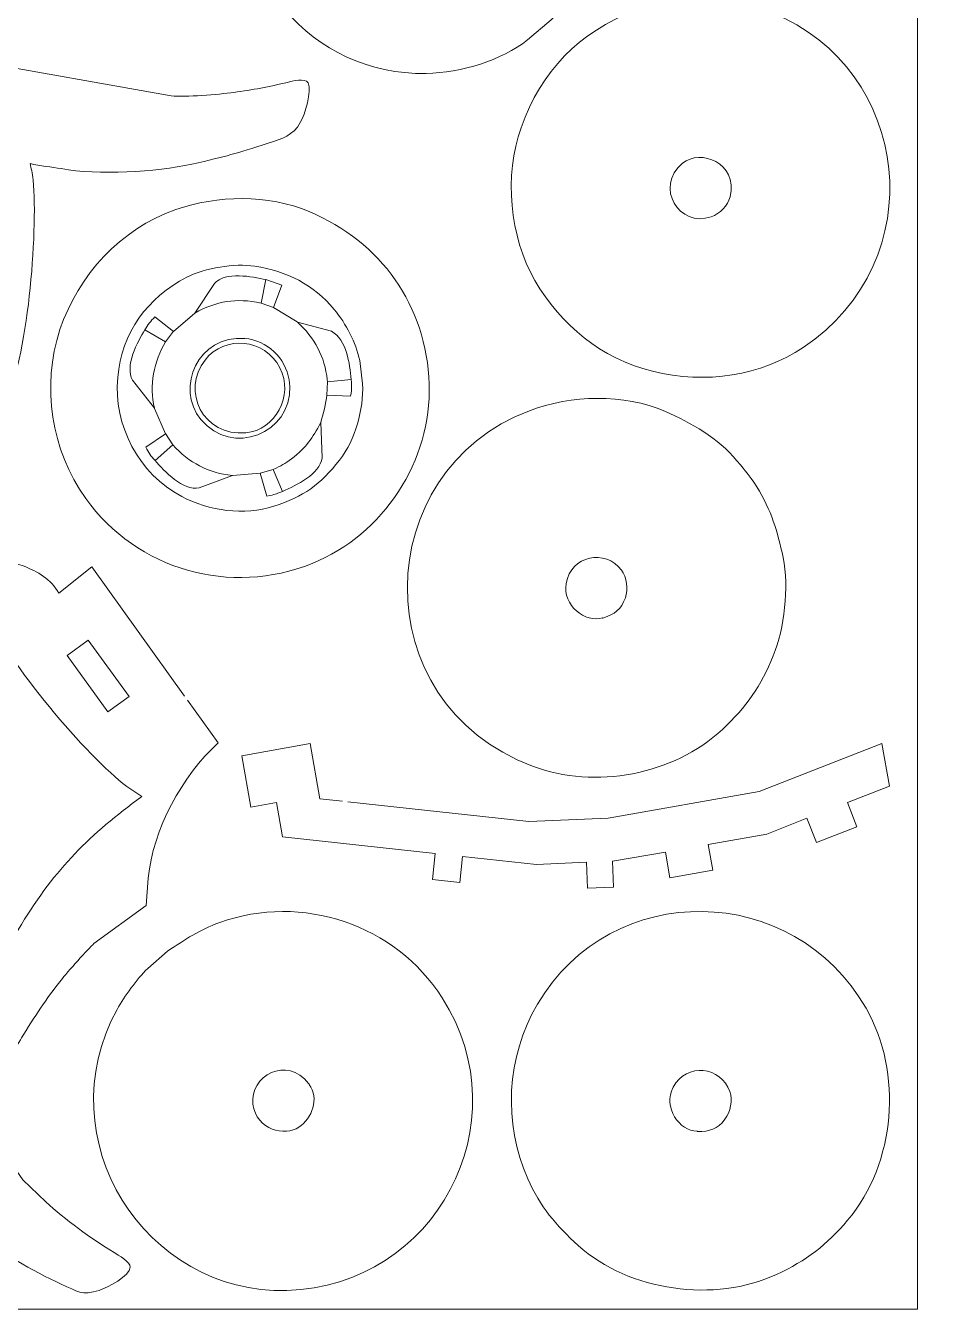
# Model space of a CAD drawing. Header units: centimetres. Extents: x -90 to 56, y -28 to 1.
# Drawn here: x 45.21 to 55.66, y -28.26 to -13.49 of the extents above; entities that cross this region are included whole.
import ezdxf

# ---------------------------------------------------------------- set-up
doc = ezdxf.new("R2010")
doc.units = ezdxf.units.CM
doc.header["$MEASUREMENT"] = 0
doc.layers.add('Camada 1', color=7, linetype='Continuous')

msp = doc.modelspace()

# ---------------------------------------------------------------- linework, layer by layer
at = {"layer": 'Camada 1', "color": 1, "lineweight": 0}
msp.add_lwpolyline([(34.47898, -28.26382), (55.47898, -28.26382), (55.47898, 1.43618), (34.47898, 1.43618), (34.47898, -28.26382)], close=True, dxfattribs=at)
at = {"layer": 'Camada 1', "color": 3, "lineweight": 9}
for points, knots in [([(50.63804, -10.06493), (50.07464, -9.83318), (49.54404, -9.82324), (48.97726, -10.04052), (48.97726, -10.04052), (48.31433, -10.31346), (47.8556, -10.90219), (47.72526, -11.60879), (47.72526, -11.60879), (47.51037, -12.89071), (48.50631, -14.07022), (49.82044, -14.04318), (49.82044, -14.04318), (50.23412, -14.03466), (50.68423, -13.89394), (50.99013, -13.65799), (50.99013, -13.65799), (50.99013, -13.65799), (51.26159, -13.42482), (51.26159, -13.42482), (51.26159, -13.42482), (51.67313, -13.02975), (51.93496, -12.29155), (51.8438, -11.72395), (51.8438, -11.72395), (51.81718, -11.55827), (51.81998, -11.5258), (51.76609, -11.35288), (51.76609, -11.35288), (51.67509, -11.0609), (51.56863, -10.87929), (51.38201, -10.63641), (51.38201, -10.63641), (51.21972, -10.4252), (50.8848, -10.16643), (50.63804, -10.06493)], [0, 0, 0, 0, 0.1, 0.1, 0.1, 0.1, 0.2, 0.2, 0.2, 0.2, 0.3, 0.3, 0.3, 0.3, 0.4, 0.4, 0.4, 0.4, 0.5, 0.5, 0.5, 0.5, 0.6, 0.6, 0.6, 0.6, 0.7, 0.7, 0.7, 0.7, 0.8, 0.8, 0.8, 0.8, 1, 1, 1, 1]), ([(54.16095, -17.19645), (55.65977, -16.20077), (55.41262, -13.99765), (53.80254, -13.34513), (53.80254, -13.34513), (53.32574, -13.1519), (52.70282, -13.12917), (52.22381, -13.31831), (52.22381, -13.31831), (51.5825, -13.57151), (51.14576, -14.0126), (50.91418, -14.66814), (50.91418, -14.66814), (50.71883, -15.2211), (50.7823, -15.91518), (51.07295, -16.42652), (51.07295, -16.42652), (51.38079, -16.9426), (51.83175, -17.32203), (52.42547, -17.47006), (52.42547, -17.47006), (53.04624, -17.62484), (53.67703, -17.51794), (54.16095, -17.19645)], [0, 0, 0, 0, 0.14285714, 0.14285714, 0.14285714, 0.14285714, 0.28571429, 0.28571429, 0.28571429, 0.28571429, 0.42857143, 0.42857143, 0.42857143, 0.42857143, 0.57142857, 0.57142857, 0.57142857, 0.57142857, 0.71428571, 0.71428571, 0.71428571, 0.71428571, 1, 1, 1, 1]), ([(44.02748, -15.90858), (44.02748, -15.90858), (44.39137, -13.86477), (44.39137, -13.86477), (44.39137, -13.86477), (44.39137, -13.86477), (44.59227, -13.89422), (44.59227, -13.89422), (44.59227, -13.89422), (44.59227, -13.89422), (46.88881, -14.30215), (46.88881, -14.30215), (46.88881, -14.30215), (47.04892, -14.31599), (47.42843, -14.28673), (47.60971, -14.262), (47.60971, -14.262), (47.81555, -14.23392), (48.02229, -14.1946), (48.22446, -14.1464), (48.22446, -14.1464), (48.27614, -14.13332), (48.43205, -14.08986), (48.46232, -14.1525), (48.46232, -14.1525), (48.50911, -14.24932), (48.4265, -14.51296), (48.37293, -14.60864), (48.37293, -14.60864), (48.28757, -14.76107), (48.1699, -14.79018), (48.00271, -14.845), (48.00271, -14.845), (47.6186, -14.96941), (47.53919, -14.99293), (47.12371, -15.08726), (47.12371, -15.08726), (46.70926, -15.18136), (46.04824, -15.21421), (45.62125, -15.13892), (45.62125, -15.13892), (45.51472, -15.12013), (45.37256, -15.10836), (45.26444, -15.079), (45.26444, -15.079), (45.27264, -15.13428), (45.29238, -15.18972), (45.2994, -15.27033), (45.2994, -15.27033), (45.35321, -15.88836), (45.23723, -17.34286), (44.96256, -17.8751), (44.96256, -17.8751), (44.89044, -17.99727), (44.84182, -18.09171), (44.69169, -18.14095), (44.69169, -18.14095), (44.36316, -18.24868), (44.14808, -17.68817), (44.24362, -17.3959), (44.24362, -17.3959), (44.24362, -17.3959), (43.77421, -17.33105), (43.77421, -17.33105), (43.77421, -17.33105), (43.77421, -17.33105), (44.01717, -15.9665), (44.01717, -15.9665)], [0, 0, 0, 0, 0.05555556, 0.05555556, 0.05555556, 0.05555556, 0.11111111, 0.11111111, 0.11111111, 0.11111111, 0.16666667, 0.16666667, 0.16666667, 0.16666667, 0.22222222, 0.22222222, 0.22222222, 0.22222222, 0.27777778, 0.27777778, 0.27777778, 0.27777778, 0.33333333, 0.33333333, 0.33333333, 0.33333333, 0.38888889, 0.38888889, 0.38888889, 0.38888889, 0.44444444, 0.44444444, 0.44444444, 0.44444444, 0.5, 0.5, 0.5, 0.5, 0.55555556, 0.55555556, 0.55555556, 0.55555556, 0.61111111, 0.61111111, 0.61111111, 0.61111111, 0.66666667, 0.66666667, 0.66666667, 0.66666667, 0.72222222, 0.72222222, 0.72222222, 0.72222222, 0.77777778, 0.77777778, 0.77777778, 0.77777778, 0.83333333, 0.83333333, 0.83333333, 0.83333333, 0.88888889, 0.88888889, 0.88888889, 0.88888889, 1, 1, 1, 1]), ([(45.60478, -16.99036), (45.39635, -17.64855), (45.50184, -18.36838), (45.90517, -18.93412), (45.90517, -18.93412), (46.49416, -19.76026), (47.57263, -20.05987), (48.50946, -19.68197), (48.50946, -19.68197), (49.33141, -19.35041), (49.88816, -18.49553), (49.85734, -17.61833), (49.85734, -17.61833), (49.82548, -16.71167), (49.30335, -15.98199), (48.47699, -15.63334), (48.47699, -15.63334), (47.99945, -15.43186), (47.4178, -15.44316), (46.93986, -15.61049), (46.93986, -15.61049), (46.29664, -15.83569), (45.82811, -16.35753), (45.60478, -16.99036)], [0, 0, 0, 0, 0.14285714, 0.14285714, 0.14285714, 0.14285714, 0.28571429, 0.28571429, 0.28571429, 0.28571429, 0.42857143, 0.42857143, 0.42857143, 0.42857143, 0.57142857, 0.57142857, 0.57142857, 0.57142857, 0.71428571, 0.71428571, 0.71428571, 0.71428571, 1, 1, 1, 1]), ([(53.62652, -18.80007), (53.79854, -19.075), (53.86221, -19.30419), (53.93101, -19.61347), (53.93101, -19.61347), (54.0003, -19.96118), (53.9465, -20.42503), (53.81638, -20.74555), (53.81638, -20.74555), (53.67591, -21.09157), (53.50797, -21.33441), (53.23139, -21.59127), (53.23139, -21.59127), (52.66596, -22.1164), (51.76713, -22.28405), (51.04603, -22.01373), (51.04603, -22.01373), (49.09479, -21.28225), (49.1685, -18.61826), (51.0101, -17.92446), (51.0101, -17.92446), (51.49387, -17.74221), (52.09623, -17.72505), (52.57087, -17.93071), (52.57087, -17.93071), (52.87985, -18.06836), (53.17551, -18.23224), (53.39904, -18.49976), (53.39904, -18.49976), (53.51738, -18.64138), (53.52323, -18.64047), (53.62652, -18.80007)], [0, 0, 0, 0, 0.11111111, 0.11111111, 0.11111111, 0.11111111, 0.22222222, 0.22222222, 0.22222222, 0.22222222, 0.33333333, 0.33333333, 0.33333333, 0.33333333, 0.44444444, 0.44444444, 0.44444444, 0.44444444, 0.55555556, 0.55555556, 0.55555556, 0.55555556, 0.66666667, 0.66666667, 0.66666667, 0.66666667, 0.77777778, 0.77777778, 0.77777778, 0.77777778, 1, 1, 1, 1]), ([(47.0746, -21.25551), (47.0746, -21.25551), (47.42755, -21.74737), (47.42755, -21.74737), (47.42755, -21.74737), (47.01128, -22.12637), (46.67679, -22.74085), (46.62321, -23.30249), (46.62321, -23.30249), (46.62321, -23.30249), (46.59841, -23.61863), (46.59841, -23.61863), (46.59841, -23.61863), (46.59841, -23.61863), (45.99637, -24.05604), (45.99637, -24.05604), (45.99637, -24.05604), (45.93949, -24.107), (45.68638, -24.39184), (45.62054, -24.47453), (45.62054, -24.47453), (45.45314, -24.68476), (45.30663, -24.91081), (45.16566, -25.1395), (45.16566, -25.1395), (45.13239, -25.19617), (45.05997, -25.34005), (44.97788, -25.30138), (44.97788, -25.30138), (44.86755, -25.24941), (44.6692, -24.9199), (44.71582, -24.73553), (44.71582, -24.73553), (44.76519, -24.54035), (45.0421, -24.03588), (45.16368, -23.83571), (45.16368, -23.83571), (45.55379, -23.19343), (45.95419, -22.796), (46.54862, -22.36412), (46.54862, -22.36412), (46.54862, -22.36412), (46.37568, -22.24619), (46.37568, -22.24619), (46.37568, -22.24619), (45.92769, -21.91864), (44.98425, -20.79492), (44.77246, -20.26975), (44.77246, -20.26975), (44.55573, -19.73234), (44.93021, -19.60475), (45.18339, -19.70942), (45.18339, -19.70942), (45.34741, -19.77722), (45.50631, -19.85916), (45.59282, -20.02274), (45.59282, -20.02274), (45.59282, -20.02274), (45.97335, -19.72081), (45.97335, -19.72081), (45.97335, -19.72081), (45.97335, -19.72081), (47.0403, -21.20772), (47.0403, -21.20772)], [0, 0, 0, 0, 0.05882353, 0.05882353, 0.05882353, 0.05882353, 0.11764706, 0.11764706, 0.11764706, 0.11764706, 0.17647059, 0.17647059, 0.17647059, 0.17647059, 0.23529412, 0.23529412, 0.23529412, 0.23529412, 0.29411765, 0.29411765, 0.29411765, 0.29411765, 0.35294118, 0.35294118, 0.35294118, 0.35294118, 0.41176471, 0.41176471, 0.41176471, 0.41176471, 0.47058824, 0.47058824, 0.47058824, 0.47058824, 0.52941176, 0.52941176, 0.52941176, 0.52941176, 0.58823529, 0.58823529, 0.58823529, 0.58823529, 0.64705882, 0.64705882, 0.64705882, 0.64705882, 0.70588235, 0.70588235, 0.70588235, 0.70588235, 0.76470588, 0.76470588, 0.76470588, 0.76470588, 0.82352941, 0.82352941, 0.82352941, 0.82352941, 0.88235294, 0.88235294, 0.88235294, 0.88235294, 1, 1, 1, 1]), ([(48.8604, -22.4176), (48.8604, -22.4176), (48.59977, -22.38914), (48.59977, -22.38914), (48.59977, -22.38914), (48.59977, -22.38914), (48.48791, -21.75477), (48.48791, -21.75477), (48.48791, -21.75477), (48.48791, -21.75477), (47.70002, -21.8937), (47.70002, -21.8937), (47.70002, -21.8937), (47.70002, -21.8937), (47.80421, -22.48461), (47.80421, -22.48461), (47.80421, -22.48461), (47.80421, -22.48461), (48.09967, -22.43252), (48.09967, -22.43252), (48.09967, -22.43252), (48.09967, -22.43252), (48.16913, -22.82646), (48.16913, -22.82646), (48.16913, -22.82646), (48.16913, -22.82646), (49.92632, -23.0184), (49.92632, -23.0184), (49.92632, -23.0184), (49.92632, -23.0184), (49.89526, -23.31657), (49.89526, -23.31657), (49.89526, -23.31657), (49.89526, -23.31657), (50.20895, -23.35087), (50.20895, -23.35087), (50.20895, -23.35087), (50.20895, -23.35087), (50.23999, -23.05269), (50.23999, -23.05269), (50.23999, -23.05269), (50.23999, -23.05269), (51.09243, -23.1443), (51.09243, -23.1443), (51.09243, -23.1443), (51.09243, -23.1443), (51.66715, -23.11764), (51.66715, -23.11764), (51.66715, -23.11764), (51.66715, -23.11764), (51.67818, -23.41735), (51.67818, -23.41735), (51.67818, -23.41735), (51.67818, -23.41735), (51.9779, -23.40631), (51.9779, -23.40631), (51.9779, -23.40631), (51.9779, -23.40631), (51.96686, -23.1066), (51.96686, -23.1066), (51.96686, -23.1066), (51.96686, -23.1066), (52.57568, -23.00224), (52.57568, -23.00224), (52.57568, -23.00224), (52.57568, -23.00224), (52.62777, -23.2977), (52.62777, -23.2977), (52.62777, -23.2977), (52.62777, -23.2977), (53.12021, -23.21087), (53.12021, -23.21087), (53.12021, -23.21087), (53.12021, -23.21087), (53.06811, -22.91541), (53.06811, -22.91541), (53.06811, -22.91541), (53.06811, -22.91541), (53.74303, -22.7964), (53.74303, -22.7964), (53.74303, -22.7964), (53.74303, -22.7964), (54.20361, -22.61364), (54.20361, -22.61364), (54.20361, -22.61364), (54.20361, -22.61364), (54.31552, -22.89258), (54.31552, -22.89258), (54.31552, -22.89258), (54.31552, -22.89258), (54.77951, -22.71221), (54.77951, -22.71221), (54.77951, -22.71221), (54.77951, -22.71221), (54.6705, -22.43275), (54.6705, -22.43275), (54.6705, -22.43275), (54.6705, -22.43275), (55.15426, -22.24591), (55.15426, -22.24591), (55.15426, -22.24591), (55.15426, -22.24591), (55.06743, -21.75347), (55.06743, -21.75347), (55.06743, -21.75347), (55.06743, -21.75347), (53.6562, -22.30397), (53.6562, -22.30397), (53.6562, -22.30397), (53.6562, -22.30397), (51.91531, -22.61094), (51.91531, -22.61094), (51.91531, -22.61094), (51.91531, -22.61094), (51.0056, -22.65187), (51.0056, -22.65187), (51.0056, -22.65187), (51.0056, -22.65187), (48.92131, -22.42425), (48.92131, -22.42425)], [0, 0, 0, 0, 0.03225806, 0.03225806, 0.03225806, 0.03225806, 0.06451613, 0.06451613, 0.06451613, 0.06451613, 0.09677419, 0.09677419, 0.09677419, 0.09677419, 0.12903226, 0.12903226, 0.12903226, 0.12903226, 0.16129032, 0.16129032, 0.16129032, 0.16129032, 0.19354839, 0.19354839, 0.19354839, 0.19354839, 0.22580645, 0.22580645, 0.22580645, 0.22580645, 0.25806452, 0.25806452, 0.25806452, 0.25806452, 0.29032258, 0.29032258, 0.29032258, 0.29032258, 0.32258065, 0.32258065, 0.32258065, 0.32258065, 0.35483871, 0.35483871, 0.35483871, 0.35483871, 0.38709677, 0.38709677, 0.38709677, 0.38709677, 0.41935484, 0.41935484, 0.41935484, 0.41935484, 0.4516129, 0.4516129, 0.4516129, 0.4516129, 0.48387097, 0.48387097, 0.48387097, 0.48387097, 0.51612903, 0.51612903, 0.51612903, 0.51612903, 0.5483871, 0.5483871, 0.5483871, 0.5483871, 0.58064516, 0.58064516, 0.58064516, 0.58064516, 0.61290323, 0.61290323, 0.61290323, 0.61290323, 0.64516129, 0.64516129, 0.64516129, 0.64516129, 0.67741935, 0.67741935, 0.67741935, 0.67741935, 0.70967742, 0.70967742, 0.70967742, 0.70967742, 0.74193548, 0.74193548, 0.74193548, 0.74193548, 0.77419355, 0.77419355, 0.77419355, 0.77419355, 0.80645161, 0.80645161, 0.80645161, 0.80645161, 0.83870968, 0.83870968, 0.83870968, 0.83870968, 0.87096774, 0.87096774, 0.87096774, 0.87096774, 0.90322581, 0.90322581, 0.90322581, 0.90322581, 0.93548387, 0.93548387, 0.93548387, 0.93548387, 1, 1, 1, 1]), ([(54.88528, -24.79995), (55.31116, -25.54522), (55.22759, -26.58023), (54.67351, -27.23834), (54.67351, -27.23834), (54.43305, -27.52395), (54.19815, -27.70311), (53.85581, -27.8619), (53.85581, -27.8619), (53.1422, -28.19289), (52.1638, -28.0586), (51.57332, -27.52952), (51.57332, -27.52952), (51.31577, -27.29875), (51.1335, -27.08033), (50.99094, -26.76183), (50.99094, -26.76183), (50.7053, -26.12363), (50.74663, -25.3581), (51.10271, -24.75289), (51.10271, -24.75289), (51.9549, -23.30446), (54.05142, -23.34073), (54.88528, -24.79995)], [0, 0, 0, 0, 0.14285714, 0.14285714, 0.14285714, 0.14285714, 0.28571429, 0.28571429, 0.28571429, 0.28571429, 0.42857143, 0.42857143, 0.42857143, 0.42857143, 0.57142857, 0.57142857, 0.57142857, 0.57142857, 0.71428571, 0.71428571, 0.71428571, 0.71428571, 1, 1, 1, 1]), ([(46.61749, -24.34112), (46.61749, -24.34112), (46.84293, -24.14178), (46.84293, -24.14178), (46.84293, -24.14178), (47.05595, -24.00659), (47.20739, -23.89821), (47.44576, -23.81275), (47.44576, -23.81275), (48.39138, -23.47368), (49.46807, -23.83447), (50.00788, -24.68109), (50.00788, -24.68109), (50.92806, -26.1243), (49.92926, -27.99678), (48.22011, -28.04653), (48.22011, -28.04653), (46.59132, -28.09394), (45.44535, -26.30554), (46.2656, -24.81255), (46.2656, -24.81255), (46.34887, -24.66098), (46.48911, -24.46798), (46.61749, -24.34112)], [0, 0, 0, 0, 0.14285714, 0.14285714, 0.14285714, 0.14285714, 0.28571429, 0.28571429, 0.28571429, 0.28571429, 0.42857143, 0.42857143, 0.42857143, 0.42857143, 0.57142857, 0.57142857, 0.57142857, 0.57142857, 0.71428571, 0.71428571, 0.71428571, 0.71428571, 1, 1, 1, 1]), ([(42.78112, -25.38625), (42.78112, -25.38625), (43.74059, -24.7168), (43.74059, -24.7168), (43.74059, -24.7168), (43.74059, -24.7168), (43.86013, -24.87725), (43.86013, -24.87725), (43.86013, -24.87725), (43.86013, -24.87725), (45.17967, -26.77202), (45.17967, -26.77202), (45.17967, -26.77202), (45.17967, -26.77202), (45.44331, -27.02548), (45.44331, -27.02548), (45.44331, -27.02548), (45.65899, -27.22865), (45.96991, -27.45435), (46.22943, -27.60971), (46.22943, -27.60971), (46.27547, -27.63601), (46.41989, -27.72281), (46.41693, -27.78005), (46.41693, -27.78005), (46.41183, -27.87823), (46.15672, -28.01498), (46.05744, -28.04611), (46.05744, -28.04611), (45.85897, -28.10838), (45.8111, -28.05811), (45.62249, -27.97365), (45.62249, -27.97365), (45.28481, -27.82242), (44.92184, -27.59895), (44.62, -27.38295), (44.62, -27.38295), (44.24418, -27.11401), (43.89838, -26.76261), (43.63432, -26.38549), (43.63432, -26.38549), (43.63432, -26.38549), (43.49766, -26.19032), (43.49766, -26.19032), (43.49766, -26.19032), (43.3707, -26.38465), (43.27498, -26.47534), (43.10832, -26.64965), (43.10832, -26.64965), (42.75626, -27.0179), (41.87527, -27.72614), (41.41862, -27.90822), (41.41862, -27.90822), (41.23041, -27.98326), (40.99029, -28.06511), (40.83933, -27.87576), (40.83933, -27.87576), (40.69141, -27.69022), (40.87079, -27.30377), (41.03225, -27.17694), (41.03225, -27.17694), (41.03225, -27.17694), (41.13754, -27.10681), (41.13754, -27.10681), (41.13754, -27.10681), (41.13754, -27.10681), (40.85315, -26.73141), (40.85315, -26.73141), (40.85315, -26.73141), (40.85315, -26.73141), (42.73287, -25.41991), (42.73287, -25.41991)], [0, 0, 0, 0, 0.05263158, 0.05263158, 0.05263158, 0.05263158, 0.10526316, 0.10526316, 0.10526316, 0.10526316, 0.15789474, 0.15789474, 0.15789474, 0.15789474, 0.21052632, 0.21052632, 0.21052632, 0.21052632, 0.26315789, 0.26315789, 0.26315789, 0.26315789, 0.31578947, 0.31578947, 0.31578947, 0.31578947, 0.36842105, 0.36842105, 0.36842105, 0.36842105, 0.42105263, 0.42105263, 0.42105263, 0.42105263, 0.47368421, 0.47368421, 0.47368421, 0.47368421, 0.52631579, 0.52631579, 0.52631579, 0.52631579, 0.57894737, 0.57894737, 0.57894737, 0.57894737, 0.63157895, 0.63157895, 0.63157895, 0.63157895, 0.68421053, 0.68421053, 0.68421053, 0.68421053, 0.73684211, 0.73684211, 0.73684211, 0.73684211, 0.78947368, 0.78947368, 0.78947368, 0.78947368, 0.84210526, 0.84210526, 0.84210526, 0.84210526, 0.89473684, 0.89473684, 0.89473684, 0.89473684, 1, 1, 1, 1])]:
    msp.add_open_spline(points, degree=3, knots=knots, dxfattribs=at)
at = {"layer": 'Camada 1', "lineweight": 9}
for points, knots in [([(52.77351, -15.07716), (52.97698, -14.90826), (53.41033, -15.0657), (53.32021, -15.46204), (53.32021, -15.46204), (53.29438, -15.56563), (53.20236, -15.65654), (53.10205, -15.6926), (53.10205, -15.6926), (52.73765, -15.82359), (52.44266, -15.3518), (52.77351, -15.07716)], [0, 0, 0, 0, 0.25, 0.25, 0.25, 0.25, 0.5, 0.5, 0.5, 0.5, 1, 1, 1, 1]), ([(47.97749, -16.416), (47.81618, -16.38159), (47.5132, -16.31917), (47.38453, -16.46025), (47.38453, -16.46025), (47.38453, -16.46025), (47.15801, -16.80073), (47.15801, -16.80073), (47.15801, -16.80073), (47.4121, -16.66241), (47.63217, -16.62392), (47.92216, -16.68576), (47.92216, -16.68576), (47.92216, -16.68576), (47.97749, -16.416), (47.97749, -16.416)], [0, 0, 0, 0, 0.2, 0.2, 0.2, 0.2, 0.4, 0.4, 0.4, 0.4, 0.6, 0.6, 0.6, 0.6, 1, 1, 1, 1]), ([(48.68665, -17.59203), (48.68665, -17.59203), (48.95941, -17.56485), (48.95941, -17.56485), (48.95941, -17.56485), (48.93862, -17.37949), (48.91353, -17.11166), (48.7311, -17.01069), (48.7311, -17.01069), (48.7311, -17.01069), (48.34181, -16.90361), (48.34181, -16.90361), (48.34181, -16.90361), (48.53578, -17.08449), (48.65704, -17.30242), (48.6829, -17.56862), (48.6829, -17.56862), (48.6829, -17.56862), (48.68665, -17.59203), (48.68665, -17.59203)], [0, 0, 0, 0, 0.16666667, 0.16666667, 0.16666667, 0.16666667, 0.33333333, 0.33333333, 0.33333333, 0.33333333, 0.5, 0.5, 0.5, 0.5, 0.66666667, 0.66666667, 0.66666667, 0.66666667, 1, 1, 1, 1]), ([(46.58499, -16.99439), (46.49831, -17.12783), (46.34906, -17.41639), (46.44332, -17.57325), (46.44332, -17.57325), (46.44332, -17.57325), (46.69586, -17.89406), (46.69586, -17.89406), (46.69586, -17.89406), (46.62923, -17.63697), (46.69233, -17.35509), (46.82225, -17.13032), (46.82225, -17.13032), (46.82225, -17.13032), (46.58499, -16.99439), (46.58499, -16.99439)], [0, 0, 0, 0, 0.2, 0.2, 0.2, 0.2, 0.4, 0.4, 0.4, 0.4, 0.6, 0.6, 0.6, 0.6, 1, 1, 1, 1]), ([(47.74766, -18.17814), (48.08332, -18.14776), (48.30369, -17.75172), (48.13951, -17.43161), (48.13951, -17.43161), (47.96478, -17.09095), (47.50496, -17.05135), (47.27695, -17.34106), (47.27695, -17.34106), (46.99784, -17.6957), (47.25373, -18.22284), (47.74766, -18.17814)], [0, 0, 0, 0, 0.25, 0.25, 0.25, 0.25, 0.5, 0.5, 0.5, 0.5, 1, 1, 1, 1]), ([(48.05964, -18.59988), (48.05964, -18.59988), (48.16852, -18.85214), (48.16852, -18.85214), (48.16852, -18.85214), (48.32748, -18.77927), (48.59395, -18.66123), (48.62591, -18.46533), (48.62591, -18.46533), (48.62591, -18.46533), (48.60881, -18.05977), (48.60881, -18.05977), (48.60881, -18.05977), (48.51369, -18.2404), (48.44255, -18.34635), (48.27317, -18.47765), (48.27317, -18.47765), (48.18832, -18.53625), (48.16217, -18.5573), (48.05964, -18.59988)], [0, 0, 0, 0, 0.16666667, 0.16666667, 0.16666667, 0.16666667, 0.33333333, 0.33333333, 0.33333333, 0.33333333, 0.5, 0.5, 0.5, 0.5, 0.66666667, 0.66666667, 0.66666667, 0.66666667, 1, 1, 1, 1]), ([(46.9078, -18.31636), (46.9078, -18.31636), (46.70221, -18.49719), (46.70221, -18.49719), (46.70221, -18.49719), (46.80817, -18.62055), (47.02456, -18.84971), (47.2106, -18.81201), (47.2106, -18.81201), (47.2106, -18.81201), (47.59116, -18.66922), (47.59116, -18.66922), (47.59116, -18.66922), (47.3166, -18.6446), (47.09047, -18.52063), (46.9078, -18.31636)], [0, 0, 0, 0, 0.2, 0.2, 0.2, 0.2, 0.4, 0.4, 0.4, 0.4, 0.6, 0.6, 0.6, 0.6, 1, 1, 1, 1]), ([(52.06959, -19.75747), (52.13092, -19.84001), (52.14976, -19.97849), (52.11461, -20.07687), (52.11461, -20.07687), (52.06482, -20.21621), (51.99299, -20.26484), (51.85612, -20.30931), (51.85612, -20.30931), (51.85612, -20.30931), (51.85242, -20.30742), (51.85242, -20.30742), (51.85242, -20.30742), (51.66001, -20.36993), (51.38813, -20.16563), (51.43312, -19.91169), (51.43312, -19.91169), (51.49059, -19.58723), (51.88707, -19.51187), (52.06959, -19.75747)], [0, 0, 0, 0, 0.16666667, 0.16666667, 0.16666667, 0.16666667, 0.33333333, 0.33333333, 0.33333333, 0.33333333, 0.5, 0.5, 0.5, 0.5, 0.66666667, 0.66666667, 0.66666667, 0.66666667, 1, 1, 1, 1]), ([(45.68957, -20.74139), (45.68957, -20.74139), (46.15983, -21.38865), (46.15983, -21.38865), (46.15983, -21.38865), (46.15983, -21.38865), (46.40256, -21.2123), (46.40256, -21.2123), (46.40256, -21.2123), (46.40256, -21.2123), (45.93229, -20.56504), (45.93229, -20.56504), (45.93229, -20.56504), (45.93229, -20.56504), (45.68957, -20.74139), (45.68957, -20.74139)], [0, 0, 0, 0, 0.2, 0.2, 0.2, 0.2, 0.4, 0.4, 0.4, 0.4, 0.6, 0.6, 0.6, 0.6, 1, 1, 1, 1]), ([(48.35586, -26.16905), (48.19882, -26.2728), (47.86957, -26.20945), (47.82817, -25.90376), (47.82817, -25.90376), (47.78384, -25.57651), (48.22651, -25.34247), (48.46884, -25.66405), (48.46884, -25.66405), (48.46884, -25.66405), (48.47415, -25.6711), (48.47415, -25.6711), (48.47415, -25.6711), (48.47415, -25.6711), (48.47357, -25.67522), (48.47357, -25.67522), (48.47357, -25.67522), (48.59429, -25.83542), (48.51208, -26.06584), (48.35586, -26.16905)], [0, 0, 0, 0, 0.16666667, 0.16666667, 0.16666667, 0.16666667, 0.33333333, 0.33333333, 0.33333333, 0.33333333, 0.5, 0.5, 0.5, 0.5, 0.66666667, 0.66666667, 0.66666667, 0.66666667, 1, 1, 1, 1]), ([(53.31755, -25.75883), (53.35037, -25.85628), (53.32549, -25.99381), (53.26166, -26.07651), (53.26166, -26.07651), (53.17125, -26.19365), (53.08789, -26.21769), (52.94399, -26.21769), (52.94399, -26.21769), (52.94399, -26.21769), (52.94105, -26.21475), (52.94105, -26.21475), (52.94105, -26.21475), (52.73874, -26.21475), (52.54331, -25.93643), (52.66457, -25.70883), (52.66457, -25.70883), (52.81889, -25.41914), (53.21966, -25.46829), (53.31755, -25.75883)], [0, 0, 0, 0, 0.16666667, 0.16666667, 0.16666667, 0.16666667, 0.33333333, 0.33333333, 0.33333333, 0.33333333, 0.5, 0.5, 0.5, 0.5, 0.66666667, 0.66666667, 0.66666667, 0.66666667, 1, 1, 1, 1])]:
    msp.add_open_spline(points, degree=3, knots=knots, dxfattribs=at)
at = {"layer": 'Camada 1', "color": 1, "lineweight": 9}
for points, knots in [([(48.76353, -16.75939), (48.90285, -16.92743), (49.00982, -17.13184), (49.05774, -17.34657), (49.05774, -17.34657), (49.05774, -17.34657), (49.0907, -17.61619), (49.0907, -17.61619), (49.0907, -17.61619), (49.10107, -17.91319), (49.0119, -18.25154), (48.82409, -18.49373), (48.82409, -18.49373), (48.60753, -18.77298), (48.40971, -18.91413), (48.06854, -19.02339), (48.06854, -19.02339), (47.72749, -19.13259), (47.32559, -19.07739), (47.008, -18.91032), (47.008, -18.91032), (46.51259, -18.64971), (46.22181, -18.0949), (46.27149, -17.54099), (46.27149, -17.54099), (46.31782, -17.02452), (46.61375, -16.62143), (47.06711, -16.38893), (47.06711, -16.38893), (47.27922, -16.28015), (47.61274, -16.22546), (47.85142, -16.26147), (47.85142, -16.26147), (48.21638, -16.31654), (48.52538, -16.47212), (48.76353, -16.75939)], [0, 0, 0, 0, 0.1, 0.1, 0.1, 0.1, 0.2, 0.2, 0.2, 0.2, 0.3, 0.3, 0.3, 0.3, 0.4, 0.4, 0.4, 0.4, 0.5, 0.5, 0.5, 0.5, 0.6, 0.6, 0.6, 0.6, 0.7, 0.7, 0.7, 0.7, 0.8, 0.8, 0.8, 0.8, 1, 1, 1, 1]), ([(48.33877, -16.90077), (48.33877, -16.90077), (48.06521, -16.73668), (48.06521, -16.73668), (48.06521, -16.73668), (48.06521, -16.73668), (48.15926, -16.48029), (48.15926, -16.48029), (48.15926, -16.48029), (48.15926, -16.48029), (47.97749, -16.416), (47.97749, -16.416), (47.97749, -16.416), (47.97749, -16.416), (47.92216, -16.68576), (47.92216, -16.68576), (47.92216, -16.68576), (47.92216, -16.68576), (48.06521, -16.73668), (48.06521, -16.73668)], [0, 0, 0, 0, 0.16666667, 0.16666667, 0.16666667, 0.16666667, 0.33333333, 0.33333333, 0.33333333, 0.33333333, 0.5, 0.5, 0.5, 0.5, 0.66666667, 0.66666667, 0.66666667, 0.66666667, 1, 1, 1, 1]), ([(47.15801, -16.80073), (47.15801, -16.80073), (46.91524, -17.01229), (46.91524, -17.01229), (46.91524, -17.01229), (46.91524, -17.01229), (46.70037, -16.8432), (46.70037, -16.8432), (46.70037, -16.8432), (46.65107, -16.89607), (46.61913, -16.92751), (46.58499, -16.99439), (46.58499, -16.99439), (46.58499, -16.99439), (46.82225, -17.13032), (46.82225, -17.13032), (46.82225, -17.13032), (46.82225, -17.13032), (46.91513, -17.00935), (46.91513, -17.00935)], [0, 0, 0, 0, 0.16666667, 0.16666667, 0.16666667, 0.16666667, 0.33333333, 0.33333333, 0.33333333, 0.33333333, 0.5, 0.5, 0.5, 0.5, 0.66666667, 0.66666667, 0.66666667, 0.66666667, 1, 1, 1, 1]), ([(47.73623, -17.09252), (47.9851, -17.11313), (48.20562, -17.3164), (48.24438, -17.56922), (48.24438, -17.56922), (48.24438, -17.56922), (48.25293, -17.64544), (48.25293, -17.64544), (48.25293, -17.64544), (48.27175, -18.1842), (47.59037, -18.45976), (47.23022, -18.0255), (47.23022, -18.0255), (46.92932, -17.66269), (47.1968, -17.04784), (47.73623, -17.09252)], [0, 0, 0, 0, 0.2, 0.2, 0.2, 0.2, 0.4, 0.4, 0.4, 0.4, 0.6, 0.6, 0.6, 0.6, 1, 1, 1, 1]), ([(48.60881, -18.05977), (48.63118, -17.9744), (48.67258, -17.83051), (48.68023, -17.7453), (48.68023, -17.7453), (48.68023, -17.7453), (48.95139, -17.75643), (48.95139, -17.75643), (48.95139, -17.75643), (48.97057, -17.65322), (48.9629, -17.66473), (48.95941, -17.56485), (48.95941, -17.56485), (48.95941, -17.56485), (48.68665, -17.59203), (48.68665, -17.59203), (48.68665, -17.59203), (48.68665, -17.59203), (48.68023, -17.7453), (48.68023, -17.7453)], [0, 0, 0, 0, 0.16666667, 0.16666667, 0.16666667, 0.16666667, 0.33333333, 0.33333333, 0.33333333, 0.33333333, 0.5, 0.5, 0.5, 0.5, 0.66666667, 0.66666667, 0.66666667, 0.66666667, 1, 1, 1, 1]), ([(46.69597, -17.897), (46.69597, -17.897), (46.82098, -18.1899), (46.82098, -18.1899), (46.82098, -18.1899), (46.82098, -18.1899), (46.59672, -18.34194), (46.59672, -18.34194), (46.59672, -18.34194), (46.62874, -18.40997), (46.65098, -18.44146), (46.70221, -18.49719), (46.70221, -18.49719), (46.70221, -18.49719), (46.90486, -18.31646), (46.90486, -18.31646), (46.90486, -18.31646), (46.90486, -18.31646), (46.82087, -18.18696), (46.82087, -18.18696)], [0, 0, 0, 0, 0.16666667, 0.16666667, 0.16666667, 0.16666667, 0.33333333, 0.33333333, 0.33333333, 0.33333333, 0.5, 0.5, 0.5, 0.5, 0.66666667, 0.66666667, 0.66666667, 0.66666667, 1, 1, 1, 1]), ([(47.59116, -18.66922), (47.59116, -18.66922), (47.91106, -18.64333), (47.91106, -18.64333), (47.91106, -18.64333), (47.91106, -18.64333), (47.9879, -18.90553), (47.9879, -18.90553), (47.9879, -18.90553), (48.09653, -18.88808), (48.07543, -18.88681), (48.16852, -18.85214), (48.16852, -18.85214), (48.16852, -18.85214), (48.05964, -18.59988), (48.05964, -18.59988), (48.05964, -18.59988), (48.05964, -18.59988), (47.91106, -18.64333), (47.91106, -18.64333)], [0, 0, 0, 0, 0.16666667, 0.16666667, 0.16666667, 0.16666667, 0.33333333, 0.33333333, 0.33333333, 0.33333333, 0.5, 0.5, 0.5, 0.5, 0.66666667, 0.66666667, 0.66666667, 0.66666667, 1, 1, 1, 1])]:
    msp.add_open_spline(points, degree=3, knots=knots, dxfattribs=at)

doc.saveas('drawing.dxf')
